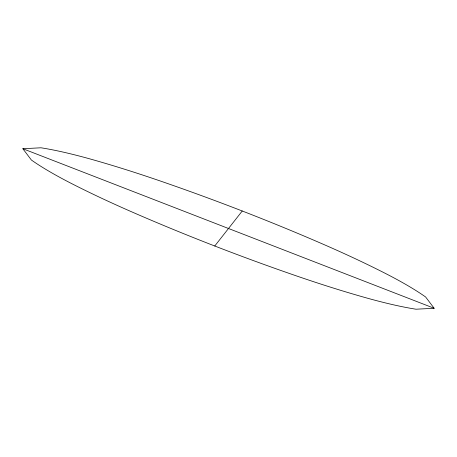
<?xml version="1.0" encoding="UTF-8"?>
<svg xmlns="http://www.w3.org/2000/svg" width="457" height="457" viewBox="0 0 457 457"><rect width="100%" height="100%" fill="white"/><g stroke="black" fill="none" stroke-linecap="round" stroke-linejoin="round"><path stroke-width="0.69" d="M214.75 246.009L242.25 210.991M22.85 148.731L40.993 147.788A161.155 26.877 20.7 0 1 92.805 159.716A252.395 42.09 20.7 0 1 158.55 180.401A381.304 63.592 20.7 0 1 323.699 244.461A252.395 42.09 20.7 0 1 383.64 272.526A161.155 26.877 20.7 0 1 425.616 296.981L434.15 308.269L416.007 309.212A161.155 26.877 20.7 0 1 364.195 297.284A252.395 42.09 20.7 0 1 298.45 276.599A381.304 63.592 20.7 0 1 133.301 212.539A252.395 42.09 20.7 0 1 73.36 184.474A161.155 26.877 20.7 0 1 31.384 160.019L22.85 148.731L434.15 308.269"/></g></svg>
